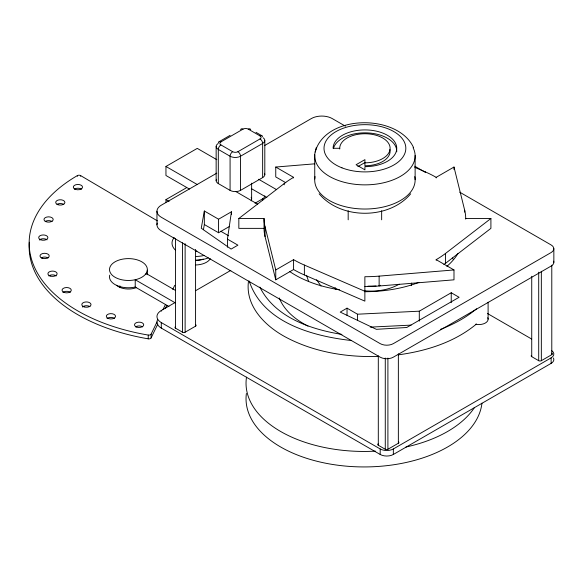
<?xml version="1.0" encoding="UTF-8"?>
<svg xmlns="http://www.w3.org/2000/svg" width="583" height="583" viewBox="0 0 583 583"><rect width="100%" height="100%" fill="white"/><g stroke="black" fill="none" stroke-linecap="round" stroke-linejoin="round"><path stroke-width="0.87" d="M216.147 146.42L216.147 180.577M264.806 174.594L264.806 140.437M411.7 283.039L411.219 285.619M248.496 281.13C244.94 307.117 266.73 327.617 288.053 338.351C315.578 352.387 347.045 357.292 377.704 356.483M227.436 239.11L231.444 211.775L218.567 219.215L204.341 211.002L201.252 228.23L231.101 249.087L237.908 245.159L227.436 239.11L227.436 247.228M203.416 229.702L204.341 224.535L204.341 211.002M315.155 152.039C325.467 113.904 397.861 113.641 413.522 147.499M315.607 150.283L316.321 147.499M29.347 242.215A165.995 95.838 0 0 0 148.235 338.832A2.303 1.334 0 0 0 151.106 337.907L151.106 334.146L157.016 321.933M162.927 309.726L165.288 304.836M172.772 289.372L174.747 285.298M151.106 337.907L157.804 324.068M165.288 308.604L166.862 305.346M410.702 193.782C389.043 219.755 340.793 219.755 319.141 193.782M476.508 308.786C465.948 317.757 453.559 324.345 440.661 329.278M476.508 323.973C454.58 342.265 426.297 351.061 398.393 354.836M364.871 286.581A100.83 58.213 0 0 0 379.132 285.998L453.989 279.825L453.989 269.951L379.132 276.123A100.83 58.213 0 0 1 364.871 276.714L364.871 301.134L304.377 274.943A100.83 58.213 0 0 1 293.577 269.535L275.752 279.825L265.054 236.603A100.83 58.213 0 0 1 264.041 228.368L238.833 228.368L238.833 218.501L284.205 183.572A100.83 58.213 0 0 1 293.577 177.334L275.752 167.044L275.752 176.919L285.779 182.705M436.171 260.28L436.171 259.661A100.83 58.213 0 0 0 445.536 253.423L490.908 218.501L490.908 228.368L445.536 263.297A100.83 58.213 0 0 1 443.896 264.522M189.431 189.06L165.951 175.498L165.951 166.461L197.258 148.381L216.825 159.684M219.077 141.72L230.139 135.329M218.326 143.148A3.687 2.128 60 0 1 220.921 141.902L243.053 129.127A3.687 2.128 0 0 1 248.271 129.127A3.687 2.128 -60 0 1 250.697 129.63M220.921 141.902A3.687 2.128 0 0 0 220.921 144.919L232.69 151.711A3.687 2.128 0 0 0 237.908 151.711L260.033 138.929A3.687 2.128 0 0 0 260.033 135.919L248.271 129.127M165.951 202.184L165.951 199.605L186.298 187.85M216.774 173.158L161.28 205.201A14.757 8.519 0 0 0 161.28 217.248L380.189 343.635A9.299 5.371 0 0 0 393.343 343.635L551.124 252.541A9.299 5.371 0 0 0 551.124 244.947L459.71 192.171M264.449 145.633L311.344 118.56A14.757 8.519 0 0 1 332.215 118.56L345.435 126.19M216.497 179.287A7.382 4.263 0 0 0 218.312 183.587L230.081 190.379A7.382 4.263 0 0 0 240.517 190.379L262.642 177.604A7.382 4.263 0 0 0 264.456 173.304M255.011 203.227L262.642 198.825A7.382 4.263 0 0 0 264.806 195.808M204.341 224.535L218.567 232.748L229.17 226.619M357.875 166.636L364.922 162.57M553.413 357.955A9.299 5.371 0 0 1 551.124 363.377L393.343 454.47A9.299 5.371 0 0 1 380.189 454.47L161.28 328.083L161.28 322.567A14.757 8.519 0 0 1 161.28 310.52L175.352 302.395M195.669 290.662L230.839 270.359M275.752 279.825L275.752 269.951L293.577 259.661A100.83 58.213 0 0 0 304.377 265.068L364.871 291.267M414.783 167.343L425.371 171.927A100.83 58.213 0 0 1 436.171 177.334L453.989 167.044L464.687 210.266A100.83 58.213 0 0 1 465.7 218.501L465.7 219.113M175.206 326.895A1.858 1.071 0 0 0 175.519 328.178L182.494 332.201A1.858 1.071 0 0 0 185.124 332.201L195.575 326.167L195.575 249.386M347.038 308.159L340.224 312.094L376.356 329.322L406.73 327.508L459.091 297.279L451.235 292.746L419.294 311.184L357.51 314.208L347.038 308.159L347.038 315.381M378.083 443.882A1.858 1.071 0 0 0 378.301 445.252L385.276 449.274A1.858 1.071 0 0 0 387.906 449.274L398.357 443.248A1.858 1.071 0 0 0 398.466 441.797M531.419 355.39A1.858 1.071 0 0 0 531.732 356.665L538.707 360.695A1.858 1.071 0 0 0 541.337 360.695L551.788 354.661L551.788 265.236M161.28 322.567L380.189 448.954A9.299 5.371 0 0 0 393.343 448.954L551.124 357.86A9.299 5.371 0 0 0 551.693 350.623M399.224 284.183C388.795 290.079 376.421 291.872 364.601 290.822M380.539 285.32L379.059 285.583M376.071 285.976L367.931 286.166M275.752 167.044L314.74 163.83M370.227 327.121L411.117 325.117M364.922 162.825A25.186 14.539 0 0 0 390.107 148.286A25.186 14.539 0 0 0 364.922 133.747A25.186 14.539 0 0 0 339.736 148.286L333.09 148.286A31.825 18.379 0 0 1 364.922 129.914A31.825 18.379 0 0 1 396.746 148.286A31.825 18.379 0 0 1 364.922 166.665L364.922 169.85L356.082 164.741L364.922 159.64L364.922 165.754A25.186 14.539 0 0 0 389.925 149.467M238.833 218.501L264.041 218.501A100.83 58.213 0 0 0 265.054 226.729L275.752 269.951M465.7 218.501L490.908 218.501M351.607 340.552C312.743 336.187 262.889 322.778 249.196 281.028M341.908 334.416C310.55 329.322 275.059 317.392 259.821 287.076M307.984 326.108C295.96 319.907 284.373 310.907 279.264 297.979M414.753 166.213L425.247 172.269M255.995 132.341L261.876 135.737M436.171 259.661L453.989 269.951M258.604 179.265L276.612 189.664M487.439 313.494L531.645 339.022M251.812 188.877L266.854 197.564M235.911 191.603L257.715 204.188M165.951 166.461L197.258 184.541M165.951 199.605L169.077 201.412M220.738 231.24L228.572 235.758M175.417 290.4L146.093 273.463L146.093 274.374M175.162 302.796L135.22 279.738L135.22 287.04L168.917 306.49M77.364 176.306L77.364 175.6A2.303 1.334 0 0 1 80.643 175.607L157.461 220.906M321.014 286.078L316.598 279.76M452.284 257.97L453.268 259.224M308.553 281.29L306.541 275.307M335.422 289.401L335.13 287.543M553.85 248.744L553.85 262.277M551.124 357.86L551.124 363.377M541.337 271.27L541.337 360.695M538.707 272.174L538.707 360.695M531.732 276.269L531.732 356.665M488.102 302.242L488.102 319.214M464.687 210.266L464.687 212.117M453.989 167.044L453.989 169.515M451.235 292.746L451.235 302.664M445.536 253.423L445.536 263.297M436.171 177.334L436.171 177.953M425.371 171.927L425.371 172.546M419.294 311.184L419.294 321.109M415.125 155.53L415.125 179.688M398.357 353.815L398.357 443.248M393.343 448.954L393.343 454.47M387.906 358.042L387.906 449.274M385.276 358.042L385.276 449.274M381.654 210.725L381.654 219.813M380.189 448.954L380.189 454.47M379.132 276.123L379.132 285.998M378.301 355.819L378.301 445.252M357.51 314.208L357.51 320.526M348.182 210.725L348.182 219.813M339.736 148.286L339.736 149.022M314.747 154.83L314.747 178.988M304.377 265.068L304.377 274.943M293.577 177.334L293.577 177.953M293.577 259.661L293.577 269.535M284.205 183.572L284.205 184.804M265.054 226.729L265.054 236.603M264.041 218.501L264.041 228.368M262.642 177.604L262.642 143.454A7.382 4.263 0 0 0 263.093 137.712M262.642 198.825L262.642 200.443M251.63 183.164L251.63 199.08M240.517 190.379L240.517 156.229A3.687 2.128 60 0 0 237.908 151.711M231.444 211.775L231.444 214.486M230.081 190.379L230.081 156.229A3.687 2.128 -60 0 1 232.69 151.711M218.567 219.215L218.567 232.748M218.312 183.587L218.312 149.437A7.382 4.263 0 0 1 217.867 143.695M185.124 243.679L185.124 332.201M182.494 242.776L182.494 332.201M175.519 238.746L175.519 328.178M161.28 310.52L161.28 311.205M156.958 211.221L156.958 224.761M77.364 175.6A165.995 95.838 0 0 0 148.235 335.065L148.235 338.832M147.317 270.177A18.926 10.931 0 0 1 118.021 278.667A18.926 10.931 0 0 1 119.938 259.77A18.926 10.931 0 0 1 147.317 270.177L147.317 274.739M80.643 175.607L80.643 176.314M119.974 287.594A8.643 4.992 0 0 1 119.865 285.823M161.28 328.083A14.757 8.519 0 0 1 157.658 319.477M260.033 138.929A3.687 2.128 60 0 1 262.642 143.454L240.517 156.229A7.382 4.263 0 0 1 230.081 156.229L218.312 149.437A3.687 2.128 -60 0 1 220.921 144.919M240.626 129.63A3.687 2.128 60 0 1 243.053 129.127M260.033 135.919A3.687 2.128 -60 0 1 262.539 136.655M251.149 197.287A10.224 5.903 0 0 1 251.149 200.865M413.092 147.71A50.204 28.99 0 0 1 366.714 184.847A50.204 28.99 0 0 1 315.862 149.714M414.775 176.598A50.204 28.99 0 0 1 364.922 209.027A50.204 28.99 0 0 1 315.068 176.598M333.41 148.621A31.825 18.379 0 0 1 367.654 132.909A31.825 18.379 0 0 1 396.731 151.769M457.895 253.62A98.505 56.872 0 0 1 446.87 266.387M418.907 282.398A98.505 56.872 0 0 1 364.805 291.704M339.466 289.773A98.505 56.872 0 0 1 289.809 271.62M553.653 261.177A9.299 5.371 0 0 1 551.124 266.074L393.343 357.168A9.299 5.371 0 0 1 380.189 357.168L161.28 230.781A14.757 8.519 0 0 1 157.272 223.012M551.788 353.145A1.858 1.071 0 0 1 551.788 354.661M195.575 324.651A1.858 1.071 0 0 1 195.575 326.167M487.731 317.699A9.299 5.371 0 0 1 485.143 323.142A9.299 5.371 0 0 1 475.56 324.243M135.22 287.04A18.926 10.931 0 0 1 109.721 275.154M474.46 407.532A118.079 68.175 0 0 1 405.95 447.023M375.445 451.133A118.079 68.175 0 0 1 246.522 377.106M481.952 403.166A118.079 68.175 0 0 1 355.725 466.764A118.079 68.175 0 0 1 246.39 393.474M204.13 255.434A23.131 13.351 0 0 1 195.954 256.476M175.454 250.136A23.131 13.351 0 0 1 174.2 237.47M208.313 257.875A23.131 13.351 0 0 1 195.954 260.244M151.106 334.146A2.303 1.334 0 0 1 148.235 335.065M62.928 292.396A4.613 2.66 0 0 1 70.317 292.338M48.812 275.927A4.613 2.66 0 0 1 56.23 275.927M41.211 257.919A4.613 2.66 0 0 1 48.061 257.948M39.331 239.999A4.613 2.66 0 0 1 47.041 239.824M45.219 221.445A4.613 2.66 0 0 1 52.062 221.504M56.966 204.349A4.613 2.66 0 0 1 63.802 204.444M74.362 189.191A4.613 2.66 0 0 1 81.452 189.184M135.46 326.954A4.613 2.66 0 0 1 142.587 326.83M107.083 318.588A4.613 2.66 0 0 1 114.436 318.34M82.407 307.037A4.613 2.66 0 0 1 89.986 306.673M196.865 251.091A13.89 8.016 0 0 1 195.436 251.149M136.043 287.74A14.167 8.177 0 0 1 116.483 285.247M203.314 259.071A16.025 9.248 0 0 1 195.728 260.353M210.303 258.721A16.025 9.248 0 0 1 195.728 264.974M341.988 167.846A40.912 23.619 0 0 0 405.724 149.969A40.912 23.619 0 0 0 347.045 127.043A40.912 23.619 0 0 0 341.988 167.846M64.298 292.484A4.613 2.66 0 0 0 71.272 290.232A4.613 2.66 0 0 0 64.407 287.871A4.613 2.66 0 0 0 64.298 292.484M50.131 276.021A4.613 2.66 0 0 0 57.127 273.799A4.613 2.66 0 0 0 50.298 271.408A4.613 2.66 0 0 0 50.131 276.021M42.165 258.211A4.613 2.66 0 0 0 49.22 256.054A4.613 2.66 0 0 0 42.457 253.598A4.613 2.66 0 0 0 42.165 258.211M40.73 239.817A4.613 2.66 0 0 0 47.886 237.769A4.613 2.66 0 0 0 41.233 235.219A4.613 2.66 0 0 0 40.73 239.817M45.94 221.671A4.613 2.66 0 0 0 53.184 219.733A4.613 2.66 0 0 0 46.655 217.08A4.613 2.66 0 0 0 45.94 221.671M57.987 204.72A4.613 2.66 0 0 0 64.917 202.432A4.613 2.66 0 0 0 58.023 200.107A4.613 2.66 0 0 0 57.987 204.72M75.571 189.417A4.613 2.66 0 0 0 82.531 187.15A4.613 2.66 0 0 0 75.652 184.804A4.613 2.66 0 0 0 75.571 189.417M136.808 327.114A4.613 2.66 0 0 0 143.724 324.811A4.613 2.66 0 0 0 136.808 322.501A4.613 2.66 0 0 0 136.808 327.114M108.584 318.595A4.613 2.66 0 0 0 115.536 316.321A4.613 2.66 0 0 0 108.649 313.982A4.613 2.66 0 0 0 108.584 318.595M84.069 306.884A4.613 2.66 0 0 0 91.028 304.618A4.613 2.66 0 0 0 84.149 302.271A4.613 2.66 0 0 0 84.069 306.884"/></g></svg>
